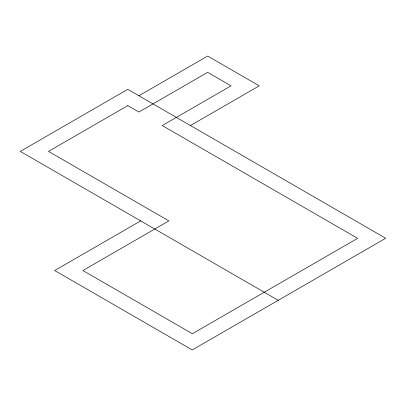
<?xml version="1.0" encoding="UTF-8"?>
<svg xmlns="http://www.w3.org/2000/svg" width="406" height="406" viewBox="0 0 406 406"><rect width="100%" height="100%" fill="white"/><g stroke="black" fill="none" stroke-linecap="round" stroke-linejoin="round"><path stroke-width="0.61" d="M138.888 95.765L207.669 56.053L259.251 85.839L190.47 125.545M140.669 220.889L54.688 270.528L192.251 349.947L385.7 238.261L127.768 89.345L20.3 151.392L278.232 300.308M127.768 105.631L48.507 151.392L168.876 220.889L82.9 270.528L192.378 333.732L357.615 238.332L162.263 125.545L231.044 85.839L207.669 72.339L138.888 112.051L127.768 105.631"/></g></svg>
